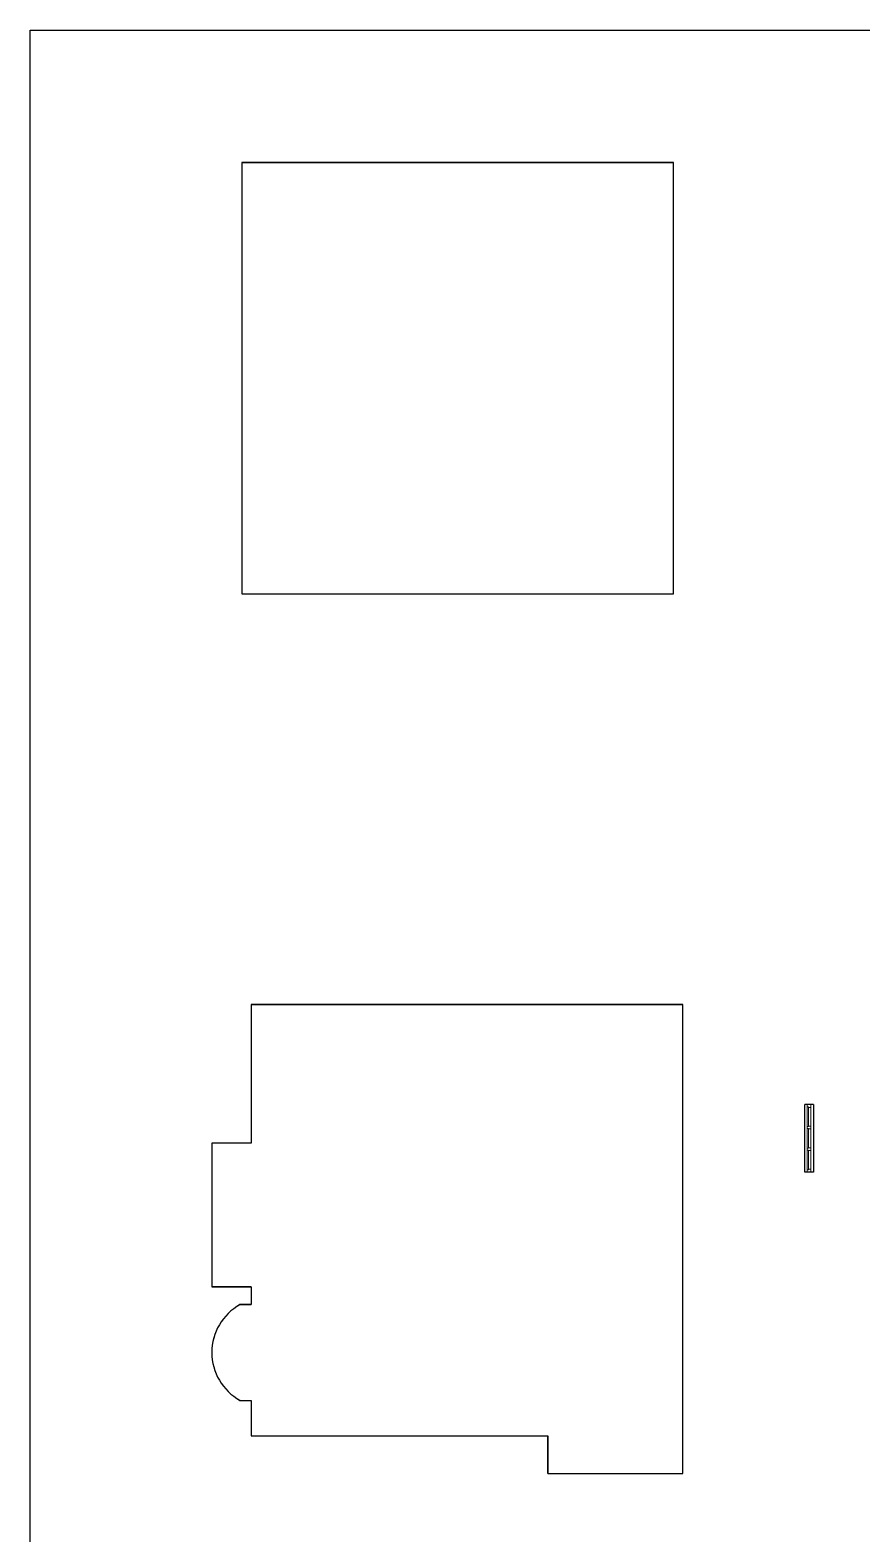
# Model space of a CAD drawing. Header units: inches. Extents: x -343 to 13887, y -13069 to -746.
# Drawn here: x 9035 to 9922, y -8855 to -7251 of the extents above; entities that cross this region are included whole.
import ezdxf

# ---------------------------------------------------------------- set-up
doc = ezdxf.new("R2010")
doc.units = ezdxf.units.IN
doc.header["$LTSCALE"] = 17
doc.header["$MEASUREMENT"] = 0
for name, color, linetype, lineweight in [('25 BOT BAR', 12, 'Continuous', 25), ('DOOR & WIN', 1, 'Continuous', 25), ('WINDOW FRAME PLAN', 162, 'Continuous', 18)]:
    doc.layers.add(name, color=color, linetype=linetype, lineweight=lineweight)

msp = doc.modelspace()

# ---------------------------------------------------------------- linework, layer by layer
at = {"layer": '25 BOT BAR'}
for p, q in [((9260.6, -7392.3), (9260.6, -7852.3)), ((9260.6, -7392.3), (9721.1, -7392.3)), ((9270.7, -8290.1), (9270.7, -8438.1)), ((9270.7, -8290.1), (9731.1, -8290.1)), ((9228.7, -8438.1), (9228.7, -8591.1)), ((9270.7, -8438.1), (9228.7, -8438.1)), ((9270.7, -8591.1), (9228.7, -8591.1)), ((9270.7, -8591.1), (9270.7, -8610.1)), ((9258.7, -8610.1), (9270.7, -8610.1)), ((9258.7, -8712.1), (9270.7, -8712.1)), ((9270.7, -8712.1), (9270.7, -8750.1)), ((9587.1, -8790.1), (9587.1, -8750.1))]:
    msp.add_line(p, q, dxfattribs=at)
for points in [[(9034.8, -7251.3), (10809.7, -7251.3), (10809.7, -13069.5), (9034.8, -13069.5)], [(9721.1, -7392.3), (9260.6, -7392.3), (9260.6, -7852.3), (9721.1, -7852.3)]]:
    msp.add_lwpolyline(points, close=True, dxfattribs=at)
msp.add_lwpolyline([(9731.1, -8290.1), (9270.7, -8290.1), (9270.7, -8438.1), (9228.7, -8438.1), (9228.7, -8591.1), (9270.7, -8591.1), (9270.7, -8610.1), (9258.7, -8610.1, 0.588235), (9258.7, -8712.1), (9270.7, -8712.1), (9270.7, -8750.1), (9587.1, -8750.1), (9587.1, -8790.1), (9731.1, -8790.1)], format="xyb", close=True, dxfattribs=at)
msp.add_arc((9287, -8661.1), 58.3, 119.0689, 240.9311, dxfattribs=at)
at = {"layer": 'DOOR & WIN'}
for p, q in [((9721.1, -7852.3), (9721.1, -7392.3)), ((9260.6, -7852.3), (9721.1, -7852.3)), ((9731.1, -8790.1), (9731.1, -8290.1)), ((9861.4, -8468.8), (9861.4, -8396.8)), ((9870.4, -8396.8), (9861.4, -8396.8)), ((9870.4, -8396.8), (9870.4, -8468.8)), ((9870.4, -8468.8), (9861.4, -8468.8)), ((9870.4, -8468.8), (9861.4, -8468.8)), ((9270.7, -8750.1), (9587.1, -8750.1)), ((9587.1, -8790.1), (9731.1, -8790.1))]:
    msp.add_line(p, q, dxfattribs=at)
at = {"layer": 'WINDOW FRAME PLAN'}
for p, q in [((9863.9, -8396.8), (9863.9, -8399.3)), ((9863.9, -8466.3), (9863.9, -8399.3)), ((9863.9, -8399.3), (9865.4, -8399.3)), ((9865.4, -8399.3), (9865.4, -8399.8)), ((9865.4, -8399.8), (9865.4, -8420.3)), ((9865.4, -8399.8), (9867.9, -8399.8)), ((9867.9, -8396.8), (9867.9, -8399.8)), ((9867.9, -8399.8), (9867.9, -8465.8)), ((9863.9, -8420.3), (9865.4, -8420.3)), ((9863.9, -8422.3), (9865.4, -8422.3)), ((9865.4, -8419.8), (9867.9, -8419.8)), ((9865.4, -8422.3), (9865.4, -8422.8)), ((9865.4, -8422.3), (9865.4, -8443.3)), ((9865.4, -8422.8), (9867.9, -8422.8)), ((9863.9, -8443.3), (9865.4, -8443.3)), ((9863.9, -8445.3), (9865.4, -8445.3)), ((9865.4, -8442.8), (9867.9, -8442.8)), ((9865.4, -8443.3), (9865.4, -8442.8)), ((9865.4, -8445.3), (9865.4, -8466.3)), ((9865.4, -8445.8), (9867.9, -8445.8)), ((9863.9, -8468.8), (9863.9, -8466.3)), ((9863.9, -8466.3), (9865.4, -8466.3)), ((9865.4, -8465.8), (9867.9, -8465.8)), ((9865.4, -8466.3), (9865.4, -8465.8)), ((9867.9, -8468.8), (9867.9, -8465.8))]:
    msp.add_line(p, q, dxfattribs=at)

doc.saveas('drawing.dxf')
